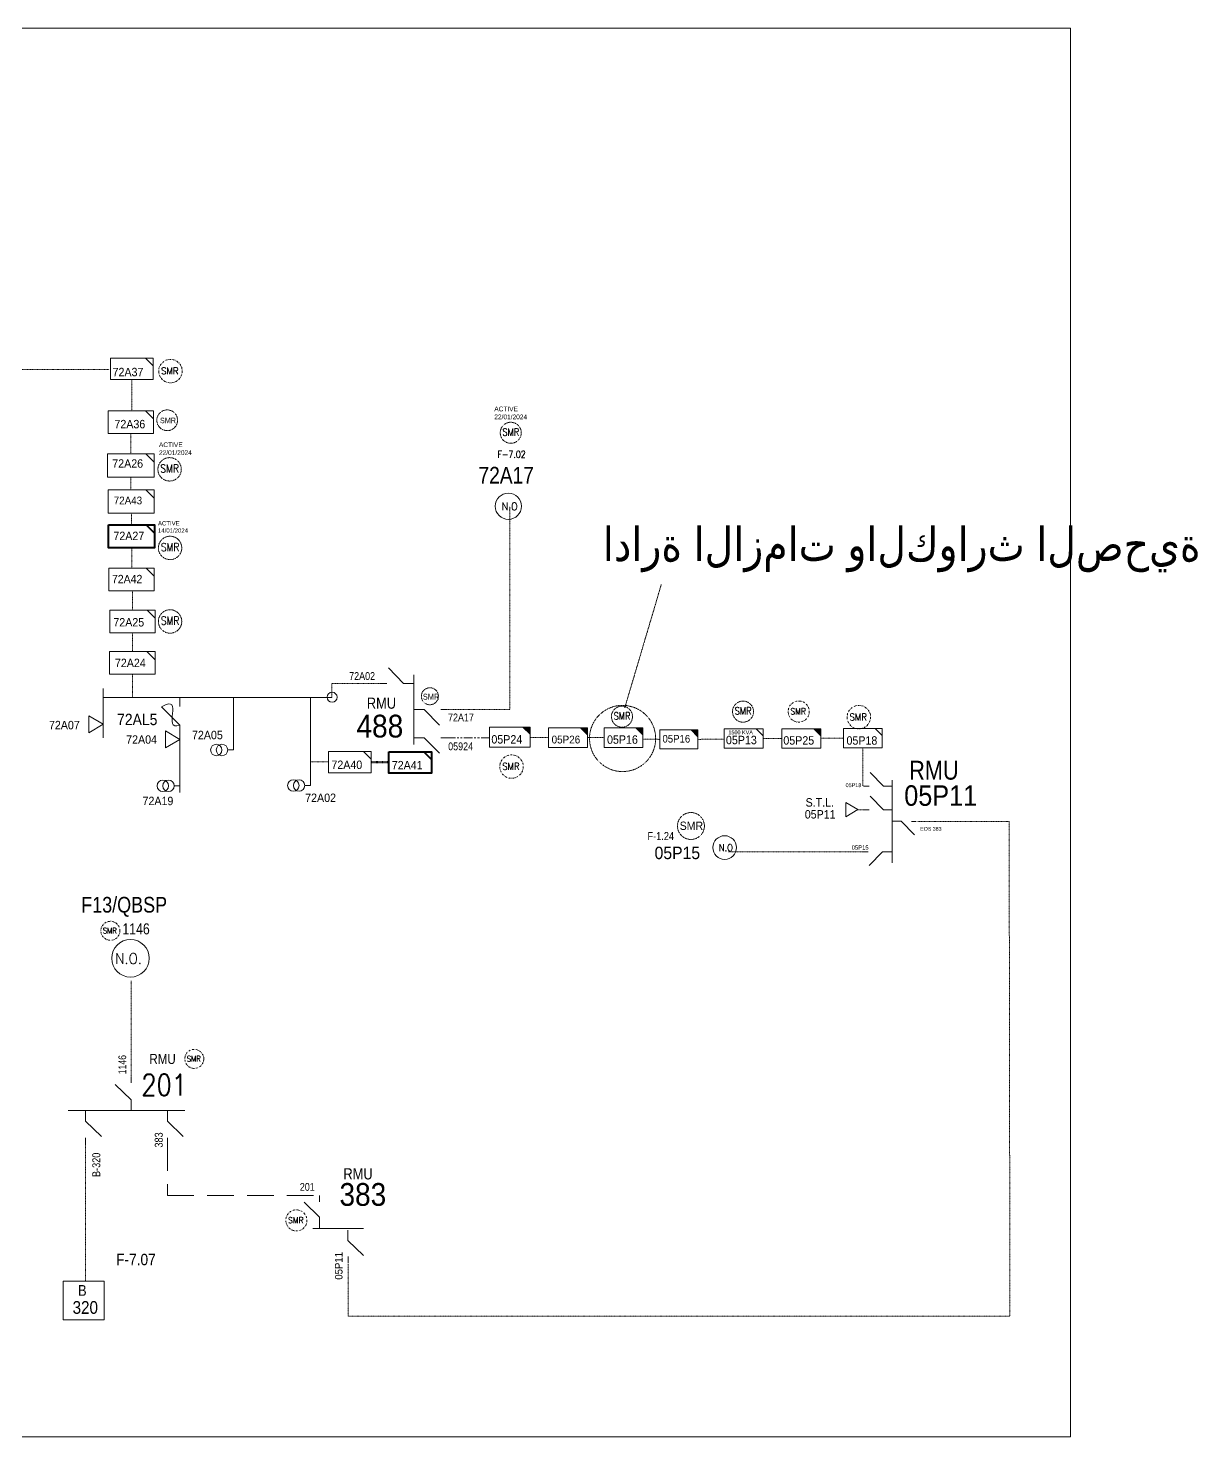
# Model space of a CAD drawing. Header units: metres. Extents: x 65984 to 144644, y -19036 to 23726.
# Drawn here: x 100158 to 100671, y 9769 to 10387 of the extents above; entities that cross this region are included whole.
import ezdxf
from ezdxf.enums import TextEntityAlignment as Align

# ---------------------------------------------------------------- set-up
doc = ezdxf.new("R2010")
doc.units = ezdxf.units.M
doc.header["$MEASUREMENT"] = 0
for name, pattern in [('( Phantom )', [2.5, 1.25, -0.25, 0.25, -0.25, 0.25, -0.25]), ('DGN Style 3', [0.013877, 0, -0.013877]), ('DGN Style 4', [1.6, 0.8, -0.4, 0, -0.4]), ('HIDDEN2', [2381.25, 1587.5, -793.75])]:
    doc.linetypes.add(name, pattern=pattern)
doc.layers.get('0').update_dxf_attribs({"color": 95, "lineweight": 40})
for name, color, linetype, lineweight in [('d_eos', 111, 'Continuous', 40), ('d_eos no', 121, 'Continuous', 40), ('d_fco', 5, 'Continuous', 40), ('d_fco text', 95, 'Continuous', 40), ('d_oh branch', 94, 'Continuous', 40), ('d_switch', 95, 'Continuous', 40), ('d_tf', 1, 'Continuous', 40), ('d_tf no', 6, 'Continuous', 40), ('d_tf_200', 1, 'Continuous', 40), ('d_ug cable', 95, 'Continuous', 40), ('d_ug main line', 95, 'Continuous', 40), ('d_unit sub', 7, 'Continuous', 40), ('fedr no', 95, 'Continuous', 40), ('GRID STATION  04', 7, 'Continuous', 40), ('Level 37', 7, 'Continuous', 0), ('O H MAIN FEEDER', 4, 'Continuous', 100), ('SW N O', 114, 'Continuous', 30)]:
    doc.layers.add(name, color=color, linetype=linetype, lineweight=lineweight)
doc.styles.add('NASKHF', font='naskhf.shx', dxfattribs={"height": 8})
doc.styles.add('Style-Arial', font='arial.ttf')
doc.styles.add('Style-ENGINEERING', font='ENGINEERING.shx')
doc.styles.add('Style-msdefault', font='msdefault.shx')
doc.styles.add('Style-simplex', font='simplex.shx')
doc.styles.add('Style-STANDARD', font='STANDARD.shx')

# ---------------------------------------------------------------- blocks, each defined once
blk = doc.blocks.new('*U1265')
at = {"layer": 'SW N O', "color": 3, "lineweight": 13, "ltscale": 0.426762, "extrusion": (0, 0, -1)}
blk.add_circle((0, 0), 16.8, dxfattribs=at)
at = {"layer": 'SW N O', "color": 3, "lineweight": 13, "extrusion": (0, 0, -1), "style": 'Style-STANDARD'}
blk.add_text('N.O.', height=9.6, dxfattribs=at).set_placement((-1.7, -0.2), align=Align.MIDDLE_CENTER)
blk = doc.blocks.new('TF_8')
at = {"color": 0, "linetype": 'ByBlock', "lineweight": -2}
blk.add_line((6.3, 4.95), (9.9, 1.35), dxfattribs=at)
blk.add_3dface([(-10.1, 4.95), (9.9, 4.95), (9.9, -5.05), (-10.1, -5.05)], dxfattribs=at)
blk = doc.blocks.new('exist.us-1000kva')
at = {"color": 0, "linetype": 'ByBlock', "lineweight": -2, "flags": 128}
blk.add_lwpolyline([(40, 12.9), (32.8, 20), (40, 20)], close=True, dxfattribs=at)
at = {"color": 0, "linetype": 'ByBlock', "lineweight": -2, "extrusion": (0, 0, -1)}
blk.add_solid([(-40, 12.9), (-32.8, 20), (-40, 20)], dxfattribs=at)
at = {"color": 0, "linetype": 'ByBlock', "lineweight": -2, "xscale": 2, "yscale": 2}
blk.add_blockref('TF_8', (20.2, 10.1), dxfattribs=at)
blk = doc.blocks.new('*U1093')
at = {"layer": 'd_eos', "color": 2, "linetype": 'Continuous', "lineweight": 13, "ltscale": 0.625574}
for p, q in [((-11.9, 11.85), (-11.9, 14.61)), ((-11.9, 4.55), (-18.76, 11.21)), ((-11.9, -0.01), (-11.9, 4.55)), ((14.9, 0), (-15.7, -0.01)), ((-0.4, 0), (-0.4, -4.56)), ((-0.4, -4.56), (6.47, -11.22)), ((11.9, 0), (11.9, -4.56)), ((11.9, -4.56), (18.77, -11.22)), ((-0.4, -11.86), (-0.4, -14.62)), ((11.9, -11.85), (11.9, -14.62))]:
    blk.add_line(p, q, dxfattribs=at)
blk = doc.blocks.new('TFU_115')
at = {"layer": 'd_tf_200', "color": 214, "linetype": 'Continuous', "lineweight": 13}
blk.add_line((0, 10), (0, 0), dxfattribs=at)
for centre in [(0, 30), (0, 20)]:
    blk.add_circle(centre, 10, dxfattribs=at)
blk = doc.blocks.new('*U1012')
at = {"layer": 'd_fco', "color": 7, "linetype": 'Continuous', "lineweight": 13}
blk.add_line((-4.6, 4.21), (-10.13, 4.21), dxfattribs=at)
at = {"layer": 'd_fco', "color": 7, "linetype": 'Continuous', "lineweight": 13, "flags": 128}
blk.add_lwpolyline([(13.02, 4.21), (7.07, 4.21), (-4.4, -7.26)], dxfattribs=at)
at = {"layer": 'd_fco', "color": 7, "linetype": 'Continuous', "lineweight": 13}
blk.add_open_spline([(-4.4, -7.26), (-13, 7.69), (11.58, -7.67), (7.07, 4.21)], degree=3, dxfattribs=at)
blk = doc.blocks.new('TRA1_1200')
at = {"layer": 'd_tf', "color": 214, "linetype": 'Continuous', "lineweight": 13, "ltscale": 0.000252642, "extrusion": (0, 0, -1), "flags": 128}
blk.add_lwpolyline([(-10.1, -17), (-0.1, 0), (9.9, -17)], close=True, dxfattribs=at)
blk = doc.blocks.new('TRA1_1199')
at = {"layer": 'd_tf', "color": 214, "linetype": 'Continuous', "lineweight": 13, "ltscale": 0.000252642, "xscale": 1.000046566207833, "yscale": 1.000046566207833, "zscale": 1.000046566207833, "rotation": 180}
blk.add_blockref('TRA1_1200', (0, 0), dxfattribs=at)
blk = doc.blocks.new('*U3064')
at = {"layer": 'd_unit sub', "color": 214, "linetype": 'Continuous', "lineweight": 13, "flags": 128}
blk.add_lwpolyline([(8.52, 4.27), (8.52, 1.19), (5.45, 4.27)], close=True, dxfattribs=at)
at = {"layer": 'd_unit sub', "color": 214, "linetype": 'Continuous', "lineweight": 13, "xscale": 0.8535245333131426, "yscale": 0.8535245333131426, "zscale": 0.3879656969605193, "rotation": 359.9999999999999}
blk.add_blockref('TF_8', (0.07, 0.04), dxfattribs=at)
blk = doc.blocks.new('TRA1_1202')
at = {"layer": 'd_tf', "color": 214, "linetype": 'Continuous', "lineweight": 13, "ltscale": 0.00033988, "extrusion": (0, 0, -1), "flags": 128}
blk.add_lwpolyline([(-10, -17), (0, 0), (10, -17)], close=True, dxfattribs=at)
blk = doc.blocks.new('TRA1_1201')
at = {"layer": 'd_tf', "color": 214, "linetype": 'Continuous', "lineweight": 13, "ltscale": 0.00033988, "xscale": 1.000046566207833, "yscale": 1.000046566207833, "zscale": 1.000046566207833, "rotation": 180}
blk.add_blockref('TRA1_1202', (0, 0), dxfattribs=at)
blk = doc.blocks.new('TRA1_1204')
at = {"layer": 'd_tf', "color": 214, "linetype": 'Continuous', "lineweight": 13, "ltscale": 0.000339741, "flags": 128}
blk.add_lwpolyline([(10, -17), (0, 0), (-10, -17)], close=True, dxfattribs=at)
blk = doc.blocks.new('TRA1_1203')
at = {"layer": 'd_tf', "color": 214, "linetype": 'Continuous', "lineweight": 13, "ltscale": 0.000339741, "xscale": 1.000046566207834, "yscale": 1.000046566207834, "zscale": 1.000046566207834, "rotation": 180}
blk.add_blockref('TRA1_1204', (0, 0), dxfattribs=at)
blk = doc.blocks.new('*U3069')
at = {"layer": 'd_unit sub', "color": 2, "linetype": 'Continuous', "lineweight": 13, "flags": 128}
blk.add_lwpolyline([(5.45, 4.28), (8.52, 4.28), (8.52, 1.21)], close=True, dxfattribs=at)
at = {"layer": 'd_unit sub', "color": 2, "linetype": 'Continuous', "lineweight": 13, "xscale": 0.8535245333131426, "yscale": 0.8535245333131426, "zscale": 0.3650890912378997, "rotation": 359.9999999999999}
blk.add_blockref('TF_8', (0.07, 0.06), dxfattribs=at)
blk = doc.blocks.new('*U3070')
at = {"layer": 'd_tf no', "color": 2, "linetype": 'Continuous', "lineweight": 40, "flags": 128}
blk.add_lwpolyline([(8.52, 4.27), (8.52, 1.19), (5.45, 4.27)], close=True, dxfattribs=at)
at = {"layer": 'd_tf no', "color": 2, "linetype": 'Continuous', "lineweight": 40, "xscale": 0.8535245333131424, "yscale": 0.8535245333131424, "zscale": 0.361532664263632, "rotation": 359.9999999999999}
blk.add_blockref('TF_8', (0.07, 0.04), dxfattribs=at)
blk = doc.blocks.new('*U3071')
at = {"layer": 'd_unit sub', "color": 2, "linetype": 'Continuous', "lineweight": 13, "flags": 128}
blk.add_lwpolyline([(8.52, 4.27), (8.52, 1.19), (5.45, 4.27)], close=True, dxfattribs=at)
at = {"layer": 'd_unit sub', "color": 2, "linetype": 'Continuous', "lineweight": 13, "xscale": 0.8535245333131424, "yscale": 0.8535245333131424, "zscale": 0.3557642400835561, "rotation": 359.9999999999999}
blk.add_blockref('TF_8', (0.07, 0.04), dxfattribs=at)
blk = doc.blocks.new('*U3072')
at = {"layer": 'd_unit sub', "color": 2, "linetype": 'Continuous', "lineweight": 13, "flags": 128}
blk.add_lwpolyline([(8.52, 4.27), (8.52, 1.19), (5.45, 4.27)], close=True, dxfattribs=at)
at = {"layer": 'd_unit sub', "color": 2, "linetype": 'Continuous', "lineweight": 13, "xscale": 0.8535245333131423, "yscale": 0.8535245333131423, "zscale": 0.3650948836797012, "rotation": 359.9999999999999}
blk.add_blockref('TF_8', (0.07, 0.04), dxfattribs=at)
blk = doc.blocks.new('*U3073')
at = {"layer": 'd_unit sub', "color": 2, "linetype": 'Continuous', "lineweight": 13, "flags": 128}
blk.add_lwpolyline([(8.52, 4.27), (8.52, 1.19), (5.45, 4.27)], close=True, dxfattribs=at)
at = {"layer": 'd_unit sub', "color": 2, "linetype": 'Continuous', "lineweight": 13, "xscale": 0.8535245333131426, "yscale": 0.8535245333131426, "zscale": 0.3879656969605193, "rotation": 359.9999999999999}
blk.add_blockref('TF_8', (0.07, 0.04), dxfattribs=at)
blk = doc.blocks.new('*U3257')
at = {"layer": 'd_unit sub', "color": 214, "linetype": 'Continuous', "lineweight": 40, "flags": 128}
blk.add_lwpolyline([(8.52, 4.27), (8.52, 1.19), (5.45, 4.27)], close=True, dxfattribs=at)
at = {"layer": 'd_unit sub', "color": 214, "linetype": 'Continuous', "lineweight": 40, "xscale": 0.8535245333131426, "yscale": 0.8535245333131426, "zscale": 0.3879656969605193, "rotation": 359.9999999999999}
blk.add_blockref('TF_8', (0.07, 0.04), dxfattribs=at)
blk = doc.blocks.new('*U1430')
at = {"layer": 'SW N O', "color": 3, "lineweight": 13}
blk.add_circle((0, 0), 16.8, dxfattribs=at)
at = {"layer": 'SW N O', "color": 3, "lineweight": 13, "style": 'Style-STANDARD'}
blk.add_text('N.O', height=9.6, dxfattribs=at).set_placement((1.7, -0.2), align=Align.MIDDLE_CENTER)
blk = doc.blocks.new('*U3780')
at = {"layer": 'd_unit sub', "color": 214, "linetype": 'Continuous', "lineweight": 13, "flags": 128}
blk.add_lwpolyline([(8.52, 4.27), (8.52, 1.19), (5.45, 4.27)], close=True, dxfattribs=at)
at = {"layer": 'd_unit sub', "color": 214, "linetype": 'Continuous', "lineweight": 13, "xscale": 0.8535245333131426, "yscale": 0.8535245333131426, "zscale": 0.2359482504516996, "rotation": 359.9999999999999}
blk.add_blockref('TF_8', (0.07, 0.04), dxfattribs=at)
blk = doc.blocks.new('*U3870')
at = {"layer": 'd_unit sub', "color": 214, "linetype": 'Continuous', "lineweight": 13, "flags": 128}
blk.add_lwpolyline([(5.45, 4.28), (8.52, 4.28), (8.52, 1.21)], close=True, dxfattribs=at)
at = {"layer": 'd_unit sub', "color": 214, "linetype": 'Continuous', "lineweight": 13, "xscale": 0.8535245333131424, "yscale": 0.8535245333131424, "zscale": 0.3282051910568713, "rotation": 359.9999999999999}
blk.add_blockref('TF_8', (0.07, 0.06), dxfattribs=at)
blk = doc.blocks.new('*U1462')
at = {"layer": 'SW N O', "color": 3, "lineweight": 13}
blk.add_circle((0, 0), 16.8, dxfattribs=at)
at = {"layer": 'SW N O', "color": 3, "lineweight": 13, "style": 'Style-STANDARD'}
blk.add_text('N.O', height=9.6, dxfattribs=at).set_placement((1.7, -0.2), align=Align.MIDDLE_CENTER)

msp = doc.modelspace()

# ---------------------------------------------------------------- linework, layer by layer
at = {"color": 214, "linetype": 'DGN Style 3', "lineweight": 13, "flags": 128}
msp.add_lwpolyline([(100183.18, 9896.99), (100183.18, 9876.73), (100183.18, 9837.15)], dxfattribs=at)
at = {"layer": 'd_eos', "color": 7, "linetype": 'Continuous', "lineweight": 13, "ltscale": 0.402748}
for p, q in [((100533.45, 10054.27), (100527.65, 10060.24)), ((100537.29, 10020.57), (100537.29, 10056.86)), ((100527.1, 10054.27), (100524.69, 10054.27)), ((100537.41, 10054.27), (100533.45, 10054.27)), ((100533.45, 10043.9), (100527.65, 10049.87)), ((100527.1, 10043.9), (100524.69, 10043.9)), ((100537.41, 10043.9), (100533.45, 10043.9)), ((100537.29, 10038.91), (100541.25, 10038.91)), ((100541.25, 10038.91), (100547.05, 10032.94)), ((100526.63, 10025.4), (100524.22, 10025.41)), ((100532.98, 10025.4), (100527.18, 10019.43)), ((100536.94, 10025.4), (100532.98, 10025.4))]:
    msp.add_line(p, q, dxfattribs=at)
at = {"layer": 'd_eos', "color": 7, "linetype": 'Continuous', "lineweight": 13, "ltscale": 0.362473}
msp.add_line((100545.66, 10038.81), (100547.83, 10038.81), dxfattribs=at)
at = {"layer": 'd_eos', "color": 7, "linetype": 'Continuous', "lineweight": 13, "ltscale": 0.638341}
for p, q in [((100203.23, 9916.56), (100196.23, 9923.35)), ((100203.23, 9924), (100203.23, 9926.83)), ((100203.23, 9911.91), (100203.23, 9916.56)), ((100226.83, 9911.91), (100175.55, 9911.91)), ((100183.18, 9911.91), (100183.18, 9907.26)), ((100219.09, 9911.91), (100219.09, 9907.26)), ((100183.18, 9907.26), (100190.18, 9900.46)), ((100219.09, 9907.26), (100226.09, 9900.46)), ((100183.18, 9899.81), (100183.18, 9896.99)), ((100219.09, 9899.81), (100219.09, 9896.99))]:
    msp.add_line(p, q, dxfattribs=at)
at = {"layer": 'd_eos', "color": 2, "linetype": 'Continuous', "lineweight": 13, "ltscale": 0.625574}
for p, q in [((100285.94, 9864.97), (100279.07, 9871.63)), ((100285.85, 9874.5), (100285.85, 9871.73)), ((100282.94, 9860.05), (100305.22, 9860.05)), ((100285.94, 9860.41), (100285.94, 9864.97)), ((100298.27, 9859.38), (100298.27, 9854.83)), ((100298.27, 9854.83), (100305.13, 9848.17)), ((100298.49, 9845.04), (100298.49, 9847.8))]:
    msp.add_line(p, q, dxfattribs=at)
at = {"layer": 'd_oh branch', "color": 214, "linetype": 'Continuous', "lineweight": 13}
for p, q in [((100190.9, 10097.22), (100190.9, 10075.46)), ((100291.34, 10093.25), (100190.9, 10093.25)), ((100248.07, 10093.25), (100248.07, 10070.16)), ((100281.89, 10093.25), (100281.89, 10054.56)), ((100224.6, 10078), (100224.6, 10051.48))]:
    msp.add_line(p, q, dxfattribs=at)
at = {"layer": 'd_ug cable', "color": 214, "linetype": 'DGN Style 3', "lineweight": 13}
for p, q in [((99930.34, 10237.2), (100193.54, 10237.2)), ((100203.49, 10219.1), (100203.52, 10232.77)), ((100203.04, 10209.14), (100203.04, 10200.08)), ((100203.08, 10189.95), (100203.03, 10184.33)), ((100203.34, 10168.98), (100203.36, 10174.19)), ((100203.5, 10158.89), (100203.47, 10150.08)), ((100203.75, 10121.59), (100203.75, 10113.41)), ((100203.77, 10093.47), (100203.77, 10103.46)), ((100427.82, 10074.93), (100435.31, 10074.83)), ((100451.96, 10074.83), (100463.53, 10074.91)), ((100506.16, 10075.36), (100515.81, 10075.36)), ((100524.34, 10071.1), (100524.34, 10054.41)), ((100588.59, 10038.79), (100548.26, 10038.79)), ((100588.59, 10038.79), (100588.92, 9821.54)), ((100524.89, 10025.39), (100465.46, 10025.39)), ((100203.15, 9968.8), (100203.15, 9926.56)), ((100298.46, 9821.58), (100298.47, 9844.54)), ((100588.92, 9821.53), (100298.46, 9821.58))]:
    msp.add_line(p, q, dxfattribs=at)
at = {"layer": 'd_ug cable', "color": 220, "linetype": 'DGN Style 3', "lineweight": 13, "true_color": 0xff08ad}
for p, q in [((100203.75, 10131.56), (100203.75, 10140.01)), ((100282.06, 10064.99), (100289.78, 10064.99)), ((100524.5, 10043.91), (100522.12, 10043.91))]:
    msp.add_line(p, q, dxfattribs=at)
at = {"layer": 'd_ug cable', "color": 2, "linetype": 'DGN Style 3', "lineweight": 13}
msp.add_line((100419.86, 10088.66), (100435.91, 10142.85), dxfattribs=at)
at = {"layer": 'd_ug cable', "color": 2, "linetype": 'DGN Style 3', "lineweight": 100}
msp.add_line((100308.56, 10064.83), (100316.29, 10064.83), dxfattribs=at)
at = {"layer": 'd_ug cable', "color": 172, "linetype": 'DGN Style 3', "lineweight": 13, "flags": 128}
msp.add_lwpolyline([(100341.94, 10087.87), (100369.35, 10087.87), (100369.35, 10177.13)], dxfattribs=at)
at = {"layer": 'd_ug cable', "color": 214, "linetype": 'DGN Style 3', "lineweight": 13, "flags": 128}
for points in [[(100291.34, 10093.25), (100291.34, 10099.37), (100312.78, 10099.37)], [(100378.33, 10075.69), (100386.44, 10075.69)], [(100403.47, 10075.69), (100410.76, 10075.69)], [(100480.6, 10075.17), (100488.85, 10075.17)]]:
    msp.add_lwpolyline(points, dxfattribs=at)
at = {"layer": 'd_ug cable', "color": 2, "linetype": 'DGN Style 4', "lineweight": 13}
for centre, radius in [((100220.46, 10236.52), 5.15), ((100496.23, 10087.03), 4.64), ((100522.61, 10084.58), 5.15), ((100370.16, 10062.87), 5.15), ((100194.07, 9990.78), 4.17), ((100230.92, 9934.53), 4.17), ((100275.74, 9863.61), 4.64)]:
    msp.add_circle(centre, radius, dxfattribs=at)
at = {"layer": 'd_ug cable', "color": 2, "linetype": 'DGN Style 3', "lineweight": 13}
for centre, radius in [((100219.03, 10214.94), 4.56), ((100369.82, 10209.44), 4.62), ((100220.07, 10193.39), 5.14), ((100220.28, 10158.89), 5.14), ((100220.28, 10126.59), 5.14), ((100334.31, 10093.76), 3.74), ((100418.91, 10075.22), 14.52), ((100418.64, 10084.78), 4.62), ((100471.78, 10087), 4.62), ((100448.92, 10036.79), 5.91)]:
    msp.add_circle(centre, radius, dxfattribs=at)
at = {"layer": 'd_ug main line', "color": 214, "linetype": '( Phantom )', "lineweight": 13, "ltscale": 3, "flags": 128}
msp.add_lwpolyline([(100360.53, 10075.57), (100341.6, 10075.57)], dxfattribs=at)
at = {"layer": 'd_ug main line', "color": 214, "linetype": 'HIDDEN2', "lineweight": 13, "ltscale": 0.00735}
msp.add_lwpolyline([(100219.09, 9896.99), (100219.09, 9874.55), (100285.86, 9874.55)], dxfattribs=at)
at = {"layer": 'GRID STATION  04', "color": 214, "linetype": 'Continuous', "lineweight": 13, "ltscale": 0.482743, "flags": 128}
msp.add_lwpolyline([(100191.36, 9836.94), (100191.36, 9819.93), (100173.42, 9819.93), (100173.42, 9836.94)], close=True, dxfattribs=at)
at = {"layer": 'O H MAIN FEEDER', "color": 140, "linetype": 'Continuous', "lineweight": 13, "flags": 128}
msp.add_lwpolyline([(99735.52, 10387.09), (100615.47, 10387.09), (100615.47, 9768.59), (99735.52, 9768.59)], close=True, dxfattribs=at)
at = {"layer": 'O H MAIN FEEDER', "color": 214, "lineweight": 13, "ltscale": 0.488306}
msp.add_circle((100291.4, 10093.32), 2.21, dxfattribs=at)

# ---------------------------------------------------------------- block references
at = {"layer": 'd_eos', "color": 2, "linetype": 'Continuous', "lineweight": 13, "ltscale": 0.625574, "extrusion": (0, 0, -1), "rotation": 270}
msp.add_blockref('*U1093', (-100327.31, 10087.47), dxfattribs=at)
at = {"layer": 'd_fco', "color": 7, "linetype": 'Continuous', "lineweight": 13, "xscale": 0.7000000000000004, "yscale": 0.7000000000000004, "zscale": 0.7000000000000004, "rotation": 269.9640835135763}
msp.add_blockref('*U1012', (100221.66, 10086.02), dxfattribs=at)
at = {"layer": 'd_tf', "color": 214, "linetype": 'Continuous', "lineweight": 13, "ltscale": 0.00033988, "extrusion": (0, 0, -1), "xscale": 0.37, "yscale": 0.37, "zscale": 0.37, "rotation": 269.9999999999999}
msp.add_blockref('TRA1_1201', (-100190.89, 10081.45), dxfattribs=at)
at = {"layer": 'd_tf', "color": 214, "linetype": 'Continuous', "lineweight": 13, "ltscale": 0.000339741, "xscale": 0.37, "yscale": 0.37, "zscale": 0.37, "rotation": 89.99999999999997}
msp.add_blockref('TRA1_1203', (100224.61, 10074.8), dxfattribs=at)
at = {"layer": 'd_tf', "color": 214, "linetype": 'Continuous', "lineweight": 13, "ltscale": 0.000252642, "extrusion": (0, 0, -1), "xscale": 0.3098163632783728, "yscale": 0.3098163632783728, "zscale": 0.3098163632783728, "rotation": 270}
msp.add_blockref('TRA1_1199', (-100522.12, 10043.95), dxfattribs=at)
at = {"layer": 'd_tf no', "color": 2, "linetype": 'Continuous', "lineweight": 40, "xscale": 1.180425197611946, "yscale": 1.180425197611946, "zscale": 1.180425197611946}
msp.add_blockref('*U3070', (100203.32, 10163.93), dxfattribs=at)
at = {"layer": 'd_tf_200', "color": 214, "linetype": 'Continuous', "lineweight": 13, "xscale": 0.25, "yscale": 0.25, "zscale": 0.25, "rotation": 89.99999999999973}
for p in [(100248.07, 10070.16), (100224.6, 10054.43), (100281.89, 10054.56)]:
    msp.add_blockref('TFU_115', p, dxfattribs=at)
at = {"layer": 'd_unit sub', "color": 2, "linetype": 'Continuous', "lineweight": 13}
for name, p, xscale, yscale, zscale in [('*U3073', (100203.54, 10237.47), 1.1, 1.1, 1.1), ('*U3072', (100203.1, 10214.13), 1.168907825700924, 1.168907825700924, 1.168907825700924), ('*U3071', (100203.1, 10195.07), 1.199564820107665, 1.199564820107665, 1.199564820107665), ('*U3069', (100203.84, 10126.56), 1.168926371394877, 1.168926371394877, 1.168926371394877)]:
    msp.add_blockref(name, p, dxfattribs=dict(at, xscale=xscale, yscale=yscale, zscale=zscale))
at = {"layer": 'd_unit sub', "color": 214, "linetype": 'Continuous', "lineweight": 13}
for name, p, xscale, yscale, zscale in [('*U3780', (100203.21, 10179.26), 1.186695483511094, 1.186695483511094, 1.186695483511094), ('*U3870', (100203.4, 10145.01), 1.170261928990513, 1.170261928990513, 1.170261928990513), ('*U3064', (100299.18, 10064.83), 1.1, 1.1, 1.1)]:
    msp.add_blockref(name, p, dxfattribs=dict(at, xscale=xscale, yscale=yscale, zscale=zscale))
at = {"layer": 'd_unit sub', "color": 214, "linetype": 'Continuous', "lineweight": 13, "zscale": 0.4267622666565712, "rotation": 359.9999999999999}
msp.add_blockref('TF_8', (100203.84, 10108.46), dxfattribs=at)
at = {"layer": 'd_unit sub', "color": 2, "linetype": 'Continuous', "lineweight": 13, "zscale": 0.4267622666565712, "rotation": 359.9999999999999}
for name, p, xscale, yscale in [('exist.us-1000kva', (100360.56, 10071.37), 0.4440891790382509, 0.4440891790382509), ('exist.us-1000kva', (100410.75, 10071.3), 0.4267622666565712, 0.4267622666565712), ('TF_8', (100472.15, 10075.22), 0.8535245333131425, 0.8535245333131425), ('exist.us-1000kva', (100488.85, 10070.91), 0.4267622666565712, 0.4267622666565712), ('TF_8', (100524.43, 10075.41), 0.8535245333131425, 0.8535245333131425)]:
    msp.add_blockref(name, p, dxfattribs=dict(at, xscale=xscale, yscale=yscale))
at = {"layer": 'd_unit sub', "color": 214, "linetype": 'Continuous', "lineweight": 13, "rotation": 359.9999999999999}
for p, xscale, yscale, zscale in [((100386.43, 10071.3), 0.4267622666565712, 0.4267622666565712, 0.4267622666565712), ((100435.31, 10070.67), 0.4163547340355991, 0.4163547340355991, 0.3840860399909141)]:
    msp.add_blockref('exist.us-1000kva', p, dxfattribs=dict(at, xscale=xscale, yscale=yscale, zscale=zscale))
at = {"layer": 'd_unit sub', "color": 214, "linetype": 'Continuous', "lineweight": 40, "xscale": 1.1, "yscale": 1.1, "zscale": 1.1}
msp.add_blockref('*U3257', (100325.69, 10064.68), dxfattribs=at)
at = {"layer": 'SW N O', "color": 3, "lineweight": 13}
for name, p, xscale, yscale, zscale in [('*U1430', (100368.77, 10177.19), 0.3430693013958324, 0.3430693013958324, 0.3430693013958324), ('*U1462', (100463.71, 10027.32), 0.3087623712562491, 0.3087623712562491, 0.3087623712562491)]:
    msp.add_blockref(name, p, dxfattribs=dict(at, xscale=xscale, yscale=yscale, zscale=zscale))
at = {"layer": 'SW N O', "color": 3, "lineweight": 13, "extrusion": (0, 0, -1), "xscale": 0.4907478168221774, "yscale": 0.4907478168221774, "zscale": 0.4907478168221774}
msp.add_blockref('*U1265', (-100202.9, 9978.7), dxfattribs=at)

# ---------------------------------------------------------------- texts
at = {"layer": 'd_eos no', "color": 2, "linetype": 'Continuous', "lineweight": 13, "style": 'Style-Arial', "width": 0.88}
for s, height, p in [('ادارة الازمات والكوارث الصحية', 14.923, (100410.24, 10168.1)), ('488', 10, (100302.12, 10085.64))]:
    msp.add_text(s, height=height, dxfattribs=at).set_placement(p, align=Align.TOP_LEFT)
at = {"layer": 'd_eos no', "color": 7, "linetype": 'Continuous', "lineweight": 13, "style": 'Style-Arial', "width": 0.88}
msp.add_text('05P11', height=9, dxfattribs=at).set_placement((100574.53, 10045.66), align=Align.RIGHT)
at = {"layer": 'd_eos no', "color": 2, "linetype": 'Continuous', "lineweight": 13, "ltscale": 0.42354, "style": 'Style-msdefault', "width": 0.833333}
msp.add_text('1146', height=4.846, dxfattribs=at).set_placement((100199.35, 9989.19))
at = {"layer": 'd_eos no', "color": 7, "linetype": 'Continuous', "lineweight": 13, "ltscale": 0.339243, "style": 'Style-msdefault', "width": 0.833333}
msp.add_text('1146', height=3.406, rotation=90, dxfattribs=at).set_placement((100201.02, 9927.79))
at = {"layer": 'd_eos no', "color": 2, "linetype": 'Continuous', "lineweight": 13, "style": 'Style-Arial', "width": 0.88}
msp.add_text('383', height=10, dxfattribs=at).set_placement((100315.15, 9870.01), align=Align.RIGHT)
at = {"layer": 'd_fco text', "color": 7, "linetype": 'Continuous', "lineweight": 13, "style": 'Style-msdefault', "width": 0.916667}
msp.add_text('72AL5', height=4.998, dxfattribs=at).set_placement((100197.01, 10086.07), align=Align.TOP_LEFT)
at = {"layer": 'd_switch', "color": 131, "linetype": 'Continuous', "lineweight": 13, "ltscale": 1.758339, "style": 'Style-ENGINEERING', "width": 0.857143}
msp.add_text('72A17', height=7.332, dxfattribs=at).set_placement((100355.67, 10194.48), align=Align.TOP_LEFT)
at = {"layer": 'd_switch', "color": 7, "linetype": 'Continuous', "lineweight": 13, "style": 'Style-ENGINEERING', "width": 0.857143}
for s, p in [('72A02', (100298.89, 10104.35)), ('72A17', (100342.28, 10086.16)), ('05924', (100342.34, 10073.47))]:
    msp.add_text(s, height=3.43, dxfattribs=at).set_placement(p, align=Align.TOP_LEFT)
at = {"layer": 'd_switch', "color": 1, "linetype": 'Continuous', "lineweight": 30, "ltscale": 0.9, "style": 'Style-ENGINEERING', "width": 0.857143}
msp.add_text('SMR', height=2.601, rotation=0.00263, dxfattribs=at).set_placement((100331.25, 10094.85), align=Align.TOP_LEFT)
at = {"layer": 'd_switch', "color": 55, "linetype": 'Continuous', "lineweight": 13, "ltscale": 0.7773, "style": 'Style-ENGINEERING', "width": 0.857143}
msp.add_text('F-1.24', height=3.516, rotation=359.99963, dxfattribs=at).set_placement((100441.5, 10034.13), align=Align.TOP_RIGHT)
at = {"layer": 'd_switch', "color": 2, "linetype": 'Continuous', "lineweight": 13, "style": 'Style-ENGINEERING', "width": 0.857143}
msp.add_text('201', height=3.43, rotation=0.00037, dxfattribs=at).set_placement((100283.79, 9876.6), align=Align.RIGHT)
at = {"layer": 'd_switch', "color": 2, "linetype": 'Continuous', "lineweight": 13, "style": 'Style-msdefault', "width": 0.9}
msp.add_text('F-7.07', height=5, dxfattribs=at).set_placement((100213.99, 9848.95), align=Align.TOP_RIGHT)
at = {"layer": 'd_tf no', "color": 2, "linetype": 'Continuous', "lineweight": 13, "style": 'Style-msdefault', "width": 0.945946}
for s, height, p in [('72A37', 3.7, (100195.05, 10237.95)), ('72A36', 3.7, (100195.86, 10215.1)), ('72A25', 3.7, (100195.39, 10128.09)), ('05P24', 3.7, (100361.32, 10076.68)), ('05P16', 3.7, (100412.08, 10076.6)), ('05P13', 3.7, (100464.28, 10076.4)), ('05P25', 3.7, (100489.47, 10076.21)), ('05P18', 3.7, (100517.18, 10076.19)), ('05P15', 5.461, (100432.95, 10027.71))]:
    msp.add_text(s, height=height, dxfattribs=at).set_placement(p, align=Align.TOP_LEFT)
at = {"layer": 'd_tf no', "color": 1, "linetype": 'Continuous', "lineweight": 13, "ltscale": 0.9, "style": 'Style-simplex', "width": 0.909091}
for p in [(100220.18, 10236.62), (100522.34, 10084.68), (100369.88, 10062.98)]:
    msp.add_text('SMR', height=3.004, dxfattribs=at).set_placement(p, align=Align.MIDDLE_CENTER)
at = {"layer": 'd_tf no', "color": 1, "linetype": 'Continuous', "lineweight": 40, "style": 'Style-msdefault', "width": 0.945946}
for height, p in [(2.428, (100215.83, 10216.07)), (3.655, (100443.97, 10038.72))]:
    msp.add_text('SMR', height=height, dxfattribs=at).set_placement(p, align=Align.TOP_LEFT)
at = {"layer": 'd_tf no', "color": 121, "linetype": 'Continuous', "lineweight": 13, "style": 'Style-msdefault', "width": 0.945946}
for s, height, p in [('72A26', 3.7, (100194.91, 10197.8)), ('1500 KVA', 1.738, (100465.36, 10078.78))]:
    msp.add_text(s, height=height, dxfattribs=at).set_placement(p, align=Align.TOP_LEFT)
at = {"layer": 'd_tf no', "color": 214, "linetype": 'Continuous', "lineweight": 13, "style": 'Style-msdefault', "width": 0.945946}
for s, height, p in [('72A43', 3.404, (100195.57, 10181.42)), ('72A42', 3.643, (100194.78, 10147.05)), ('72A24', 3.7, (100196.08, 10110.24)), ('72A07', 3.7, (100167.12, 10082.94)), ('72A04', 3.7, (100201.01, 10076.61)), ('72A05', 3.7, (100229.9, 10078.58)), ('05P26', 3.43, (100387.76, 10076.46)), ('72A40', 3.7, (100291.1, 10065.51)), ('72A02', 3.7, (100279.58, 10051.02)), ('72A19', 3.7, (100208.19, 10049.64)), ('05P11', 3.7, (100498.88, 10043.77))]:
    msp.add_text(s, height=height, dxfattribs=at).set_placement(p, align=Align.TOP_LEFT)
at = {"layer": 'd_tf no', "color": 121, "linetype": 'Continuous', "lineweight": 40, "style": 'Style-msdefault', "width": 0.945946}
msp.add_text('72A27', height=3.7, dxfattribs=at).set_placement((100195.42, 10166.01), align=Align.TOP_LEFT)
at = {"layer": 'd_tf no', "color": 1, "linetype": 'Continuous', "lineweight": 13, "ltscale": 0.81, "style": 'Style-simplex', "width": 0.909091}
for p in [(100495.98, 10087.12), (100275.49, 9863.7)]:
    msp.add_text('SMR', height=2.704, dxfattribs=at).set_placement(p, align=Align.MIDDLE_CENTER)
at = {"layer": 'd_tf no', "color": 214, "linetype": 'Continuous', "lineweight": 40, "style": 'Style-msdefault', "width": 0.945946}
msp.add_text('72A41', height=3.7, dxfattribs=at).set_placement((100317.61, 10065.36), align=Align.TOP_LEFT)
at = {"layer": 'd_tf no', "color": 7, "linetype": 'Continuous', "lineweight": 13, "style": 'Style-msdefault', "width": 0.945946}
for s, height, p in [('05P18', 1.738, (100516.79, 10055.58)), ('S.T.L.', 3.7, (100499.24, 10049.01)), ('EOS 383', 1.678, (100549.55, 10036.39)), ('05P15', 1.865, (100519.49, 10028.28))]:
    msp.add_text(s, height=height, dxfattribs=at).set_placement(p, align=Align.TOP_LEFT)
at = {"layer": 'd_tf no', "color": 1, "linetype": 'Continuous', "lineweight": 13, "ltscale": 0.729, "style": 'Style-simplex', "width": 0.909091}
for p in [(100193.84, 9990.87), (100230.69, 9934.61)]:
    msp.add_text('SMR', height=2.434, dxfattribs=at).set_placement(p, align=Align.MIDDLE_CENTER)
at = {"layer": 'd_tf no', "color": 214, "linetype": 'Continuous', "lineweight": 13, "style": 'Style-msdefault', "width": 0.945946}
msp.add_text('05P11', height=3.33, rotation=90, dxfattribs=at).set_placement((100292.64, 9837.58), align=Align.TOP_LEFT)
at = {"layer": 'd_tf no', "color": 121, "linetype": 'Continuous', "lineweight": 40, "attachment_point": 1, "style": 'NASKHF'}
for s, insert, char_height in [('\\Fmsdefault;\\H1x;\\W0.945946;ACTIVE\\P22/01/2024', (100362.59, 10220.95), 2.0948), ('\\Fmsdefault;\\H1x;\\W0.945946;ACTIVE\\P22/01/2024', (100215.41, 10205.25), 2.0948), ('\\Fmsdefault;\\H1x;\\W0.945946;ACTIVE\\P14/01/2024', (100214.96, 10170.67), 1.9213)]:
    msp.add_mtext(s, dxfattribs=dict(at, insert=insert, char_height=char_height))
at = {"layer": 'd_tf no', "color": 1, "linetype": 'Continuous', "lineweight": 40, "ltscale": 0.9, "char_height": 3.1921, "attachment_point": 5, "line_spacing_factor": 1.2, "style": 'Style-STANDARD'}
for insert in [(100369.84, 10209.76), (100471.81, 10087.32), (100418.67, 10085.1)]:
    msp.add_mtext('\\H1x;\\W0.909091;SMR\\P', dxfattribs=dict(at, insert=insert))
at = {"layer": 'd_tf no', "color": 1, "linetype": 'Continuous', "lineweight": 40, "char_height": 3.5468, "attachment_point": 5, "line_spacing_factor": 1.2, "style": 'Style-STANDARD'}
for insert in [(100220.1, 10193.75), (100220.31, 10159.25), (100220.31, 10126.95)]:
    msp.add_mtext('\\H1x;\\W0.909091;SMR\\P', dxfattribs=dict(at, insert=insert))
at = {"layer": 'd_tf no', "color": 214, "linetype": 'Continuous', "lineweight": 13, "insert": (100436.41, 10076.75), "char_height": 3.33, "width": 1.2015, "attachment_point": 1, "style": 'NASKHF'}
msp.add_mtext('\\Fmsdefault;\\H1x;\\W0.945946;05P16', dxfattribs=at)
at = {"layer": 'fedr no', "color": 2, "linetype": 'Continuous', "lineweight": 13, "style": 'Style-STANDARD', "width": 0.909091}
msp.add_text('F-7.02', height=3.054, dxfattribs=at).set_placement((100370.2, 10199.99), align=Align.MIDDLE_CENTER)
at = {"layer": 'GRID STATION  04', "color": 214, "linetype": 'Continuous', "lineweight": 13, "style": 'Style-msdefault', "width": 0.888889}
for s, height, p in [('B', 4.74, (100183.65, 9835.24)), ('320', 5.612, (100188.63, 9828.2))]:
    msp.add_text(s, height=height, dxfattribs=at).set_placement(p, align=Align.TOP_RIGHT)
at = {"layer": 'Level 37', "color": 2, "linetype": 'Continuous', "lineweight": 13, "style": 'Style-msdefault', "width": 0.86}
msp.add_text('RMU', height=4.9, dxfattribs=at).set_placement((100306.64, 10093.18), align=Align.TOP_LEFT)
at = {"layer": 'Level 37', "color": 7, "linetype": 'Continuous', "lineweight": 13, "style": 'Style-msdefault'}
for s, height, rotation, width, p in [('RMU', 8.277, 0.00037, 0.86, (100544.72, 10057.15)), ('383', 3.5, 90, 0.857143, (100217.06, 9895.58)), ('B-320', 3.5, 90, 0.857143, (100189.64, 9882.66))]:
    msp.add_text(s, height=height, rotation=rotation, dxfattribs=dict(at, width=width)).set_placement(p)
at = {"layer": 'Level 37', "color": 55, "linetype": 'Continuous', "lineweight": 13, "style": 'Style-msdefault', "width": 0.857143}
msp.add_text('F13/QBSP', height=6.88, dxfattribs=at).set_placement((100181.28, 9998.78))
at = {"layer": 'Level 37', "color": 2, "linetype": 'Continuous', "lineweight": 13, "ltscale": 0.9, "style": 'Style-msdefault', "width": 0.86}
msp.add_text('RMU', height=4.41, rotation=0.00037, dxfattribs=at).set_placement((100211.22, 9932.3))
at = {"layer": 'Level 37', "color": 2, "linetype": 'Continuous', "lineweight": 13, "style": 'Style-STANDARD', "width": 0.909091}
msp.add_text('201', height=9.389, dxfattribs=at).set_placement((100217.68, 9923.08), align=Align.MIDDLE_CENTER)
at = {"layer": 'Level 37', "color": 2, "linetype": 'Continuous', "lineweight": 13, "style": 'Style-msdefault', "width": 0.86}
msp.add_text('RMU', height=4.9, rotation=0.00037, dxfattribs=at).set_placement((100296.38, 9881.61))

doc.saveas('drawing.dxf')
